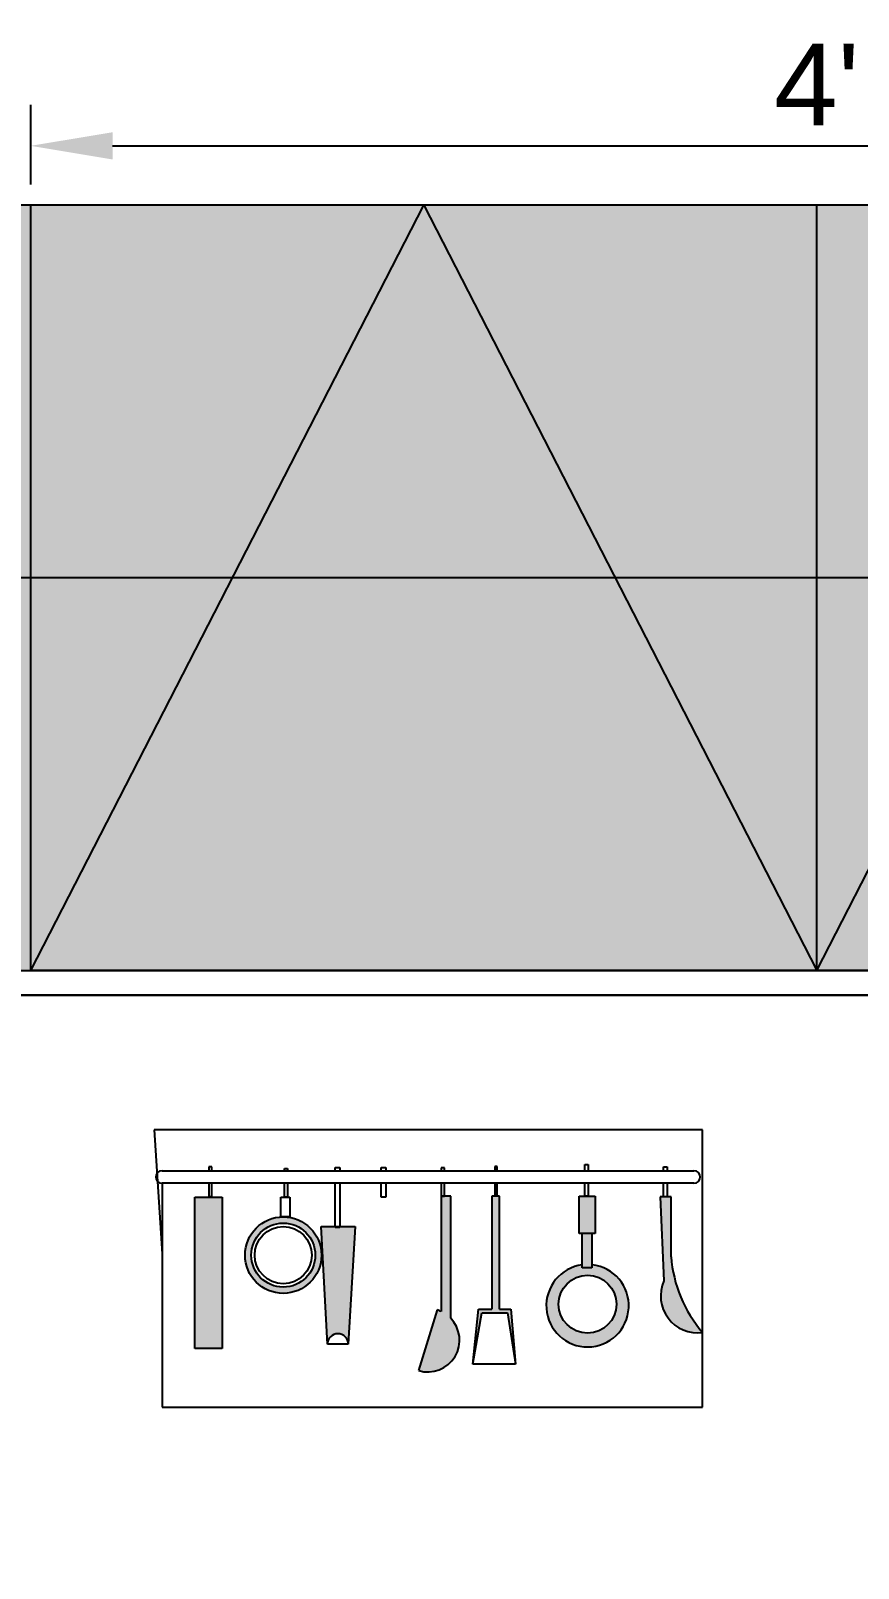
# Model space of a CAD drawing. Header units: millimetres. Extents: x 857 to 2168, y 576 to 1198.
# Drawn here: x 960.61 to 985.88, y 624.84 to 671.8 of the extents above; entities that cross this region are included whole.
import ezdxf

# ---------------------------------------------------------------- set-up
doc = ezdxf.new("R2010")
doc.units = ezdxf.units.MM
doc.header["$XCLIPFRAME"] = 2
doc.layers.add('WAL', color=7, linetype='Continuous', lineweight=30)
doc.styles.get("Standard").update_dxf_attribs({"font": 'arial.ttf'})
doc.dimstyles.new('ISO-25', dxfattribs={"dimtxt": 2.5, "dimasz": 2.5, "dimexe": 1.25, "dimexo": 0.625, "dimtad": 1, "dimdec": 0, "dimlunit": 4, "dimtxsty": 'Standard', "dimcen": 2.5, "dimadec": 0, "dimazin": 0, "dimtfac": 1, "dimtdec": 0, "dimtmove": 0, "dimatfit": 3, "dimfxl": 1, "dimarcsym": 0})
picture_1 = doc.add_image_def('image1.jpg', size_in_pixel=(999, 1000))

# ---------------------------------------------------------------- blocks, each defined once
blk = doc.blocks.new('*D83')
at = {"color": 0, "lineweight": -2, "transparency": 16777216}
for p, q in [((960.613, 667.106), (960.613, 669.539)), ((1008.613, 667.106), (1008.613, 669.539)), ((963.113, 668.289), (1006.113, 668.289))]:
    blk.add_line(p, q, dxfattribs=at)
at = {"color": 0, "transparency": 16777216}
for points in [[(963.113, 668.705), (963.113, 667.872), (960.613, 668.289)], [(1006.113, 668.705), (1006.113, 667.872), (1008.613, 668.289)]]:
    blk.add_solid(points, dxfattribs=at)
at = {"layer": 'Defpoints', "color": 0, "transparency": 16777216}
for p in [(1008.613, 668.289), (960.613, 666.481), (1008.613, 666.481)]:
    blk.add_point(p, dxfattribs=at)
at = {"color": 0, "lineweight": -2, "transparency": 16777216, "insert": (984.613, 670.164), "char_height": 2.5, "attachment_point": 5}
blk.add_mtext("4'", dxfattribs=at)

msp = doc.modelspace()

# ---------------------------------------------------------------- hatches: boundary and pattern name
at = {"lineweight": -2, "true_color": 0x750066}
h = msp.add_hatch(color=226, dxfattribs=at)
h.dxf.hatch_style = 1
h.paths.add_polyline_path([(990.474, 622.026), (966.478, 622.026), (966.478, 592.854), (990.474, 592.854)])
h.paths.add_polyline_path([(987.159, 606.956), (987.159, 613.556, -0.795158), (988.159, 613.556), (988.159, 607.084, -1)], flags=16)
h.paths.add_polyline_path([(1013.142, 622.026), (990.474, 622.026), (990.474, 592.854), (1013.146, 592.854)])
h.paths.add_polyline_path([(993.537, 606.956), (993.537, 613.556, -0.795158), (994.537, 613.556), (994.537, 606.956, -0.880466)], flags=16)
h.paths.add_polyline_path([(1038.004, 622.026), (1013.142, 622.026), (1013.144, 609.106), (1038.004, 609.116)])
h.paths.add_polyline_path([(1022.329, 616.083), (1028.929, 616.083, -0.880466), (1028.929, 615.083), (1022.329, 615.083, -0.795158)], flags=16)
h.paths.add_polyline_path([(1038.004, 609.116), (1013.144, 609.106), (1013.146, 592.854), (1038.004, 592.854)])
h.paths.add_polyline_path([(1022.329, 604.233), (1028.929, 604.233, -0.880466), (1028.929, 603.233), (1022.329, 603.233, -0.795158)], flags=16)
h.paths.add_polyline_path([(1058.625, 622.026), (1038.004, 622.026), (1038.004, 609.116), (1038.004, 592.854), (1058.625, 592.854)])
h.paths.add_polyline_path([(1040.578, 606.956), (1040.578, 613.556, -0.795158), (1041.578, 613.556), (1041.578, 606.956, -0.880466)], flags=16)
h.paths.add_polyline_path([(966.478, 622.026), (954.497, 607.41), (966.467, 592.854), (966.478, 592.854)])
h.paths.add_polyline_path([(966.478, 622.026), (942.478, 622.026), (954.497, 607.41)])
h.paths.add_polyline_path([(942.478, 622.026), (942.478, 592.854), (942.564, 592.854), (954.497, 607.41)])
h.paths.add_polyline_path([(954.497, 607.41), (942.564, 592.854), (966.467, 592.854)])
h.paths.add_polyline_path([(960.613, 666.481), (942.478, 666.481), (942.478, 655.102), (960.613, 655.102)])
h.paths.add_polyline_path([(960.613, 655.102), (942.478, 655.102), (942.478, 643.102), (960.613, 643.102)])
h.paths.add_polyline_path([(972.613, 666.481), (960.613, 666.481), (960.613, 655.102), (966.772, 655.102)])
h.paths.add_polyline_path([(966.772, 655.102), (960.613, 655.102), (960.613, 643.102)], flags=17)
h.paths.add_polyline_path([(978.454, 655.102), (966.772, 655.102), (960.613, 643.102), (984.613, 643.102)])
h.paths.add_polyline_path([(972.613, 666.481), (966.772, 655.102), (978.454, 655.102)])
h.paths.add_polyline_path([(984.613, 666.481), (972.613, 666.481), (978.454, 655.102), (984.613, 655.102)])
h.paths.add_polyline_path([(984.613, 655.102), (978.454, 655.102), (984.613, 643.102)], flags=17)
h.paths.add_polyline_path([(996.613, 666.481), (984.613, 666.481), (984.613, 655.102), (990.772, 655.102)])
h.paths.add_polyline_path([(990.772, 655.102), (984.613, 655.102), (984.613, 643.102)], flags=17)
h.paths.add_polyline_path([(1002.454, 655.102), (990.772, 655.102), (984.613, 643.102), (1008.613, 643.102)])
h.paths.add_polyline_path([(996.613, 666.481), (990.772, 655.102), (1002.454, 655.102)])
h.paths.add_polyline_path([(1008.613, 666.481), (996.613, 666.481), (1002.454, 655.102), (1008.613, 655.102)])
h.paths.add_polyline_path([(1008.613, 655.102), (1002.454, 655.102), (1008.613, 643.102)], flags=17)
h.paths.add_polyline_path([(1049.183, 666.481), (1038.072, 666.481), (1038.072, 655.102), (1043.775, 655.102)])
h.paths.add_polyline_path([(1043.775, 655.102), (1038.072, 655.102), (1038.072, 643.102)], flags=17)
h.paths.add_polyline_path([(1054.636, 655.102), (1043.775, 655.102), (1038.072, 643.102), (1060.386, 643.102)])
h.paths.add_polyline_path([(1049.183, 666.481), (1043.775, 655.102), (1054.636, 655.102)])
h.paths.add_polyline_path([(1060.741, 666.481), (1049.183, 666.481), (1054.636, 655.102), (1060.745, 655.102)])
h.paths.add_polyline_path([(1060.745, 655.102), (1054.636, 655.102), (1060.386, 643.102), (1060.749, 643.842)])
h.paths.add_polyline_path([(1066.289, 655.102), (1060.745, 655.102), (1060.749, 643.842)])
h.paths.add_polyline_path([(1077.149, 655.102), (1066.289, 655.102), (1060.749, 643.842), (1060.75, 643.102), (1082.699, 643.102)])
h.paths.add_polyline_path([(1071.886, 666.481), (1060.741, 666.481), (1060.745, 655.102), (1066.289, 655.102)])
h.paths.add_polyline_path([(1071.886, 666.481), (1066.289, 655.102), (1077.149, 655.102)])
h.paths.add_polyline_path([(1082.699, 666.481), (1071.886, 666.481), (1077.149, 655.102), (1082.699, 655.102)])
h.paths.add_polyline_path([(1082.699, 655.102), (1077.149, 655.102), (1082.699, 643.102)], flags=17)
at = {"lineweight": -2, "true_color": 0x000000}
h = msp.add_hatch(color=18, dxfattribs=at)
h.dxf.hatch_style = 1
h.paths.add_polyline_path([(974.923, 636.202), (974.693, 636.202), (974.693, 632.759), (974.28, 632.759), (974.111, 631.076), (974.387, 632.64), (975.166, 632.64), (975.413, 631.076), (975.275, 632.759), (974.923, 632.759)])
h.paths.add_polyline_path([(973.438, 636.204), (973.144, 636.204), (973.144, 632.684, 0.034267), (973.021, 632.732), (972.457, 630.879, 0.77938), (973.426, 632.488), (973.438, 632.488)])
h.paths.add_polyline_path([(970.521, 635.277), (970.053, 635.277), (970.053, 635.253), (969.91, 635.253), (969.91, 635.277), (969.477, 635.277), (969.671, 631.686, -1), (970.309, 631.686)])
h.paths.add_polyline_path([(968.401, 635.572), (968.244, 635.572, 0.394676), (967.155, 634.406, 1), (969.491, 634.406, 0.394676)])
h.paths.add_polyline_path([(969.3, 634.406, -1), (967.346, 634.406, -1)], flags=16)
h.paths.add_polyline_path([(969.195, 634.406, -1), (967.45, 634.406, -1)], flags=0)
h.paths.add_polyline_path([(966.454, 636.173), (965.62, 636.173), (965.62, 631.552), (966.454, 631.552)])
h.paths.add_polyline_path([(977.747, 634.111), (977.747, 634.02), (977.452, 634.02), (977.452, 634.108, 16.996245)])
h.paths.add_polyline_path([(978.495, 632.907, -1), (976.732, 632.907, -1)], flags=16)
h.paths.add_polyline_path([(977.747, 635.062), (977.452, 635.062), (977.452, 634.02), (977.747, 634.02)])
h.paths.add_polyline_path([(977.846, 636.203), (977.354, 636.203), (977.354, 635.062), (977.846, 635.062)])
h.paths.add_polyline_path([(980.164, 636.183), (979.833, 636.183), (979.943, 633.619, 0.586445), (981.124, 632.045, -0.159076), (980.164, 634.358)])
h = msp.add_hatch(color=18, dxfattribs=at)
h.dxf.hatch_style = 1
h.paths.add_polyline_path([(974.923, 636.202), (974.693, 636.202), (974.693, 632.759), (974.28, 632.759), (974.111, 631.076), (974.387, 632.64), (975.166, 632.64), (975.413, 631.076), (975.275, 632.759), (974.923, 632.759)])
h.paths.add_polyline_path([(973.438, 636.204), (973.144, 636.204), (973.144, 632.684, 0.034267), (973.021, 632.732), (972.457, 630.879, 0.77938), (973.426, 632.488), (973.438, 632.488)])
h.paths.add_polyline_path([(970.521, 635.277), (970.053, 635.277), (970.053, 635.253), (969.91, 635.253), (969.91, 635.277), (969.477, 635.277), (969.671, 631.686, -1), (970.309, 631.686)])
h.paths.add_polyline_path([(968.401, 635.572), (968.244, 635.572, 0.394676), (967.155, 634.406, 1), (969.491, 634.406, 0.394676)])
h.paths.add_polyline_path([(969.3, 634.406, -1), (967.346, 634.406, -1)], flags=16)
h.paths.add_polyline_path([(969.195, 634.406, -1), (967.45, 634.406, -1)], flags=0)
h.paths.add_polyline_path([(966.454, 636.173), (965.62, 636.173), (965.62, 631.552), (966.454, 631.552)])
h.paths.add_polyline_path([(977.747, 634.111), (977.747, 634.02), (977.452, 634.02), (977.452, 634.108, 16.996245)])
h.paths.add_polyline_path([(978.495, 632.907, -1), (976.732, 632.907, -1)], flags=16)
h.paths.add_polyline_path([(977.747, 635.062), (977.452, 635.062), (977.452, 634.02), (977.747, 634.02)])
h.paths.add_polyline_path([(977.846, 636.203), (977.354, 636.203), (977.354, 635.062), (977.846, 635.062)])
h.paths.add_polyline_path([(980.164, 636.183), (979.833, 636.183), (979.943, 633.619, 0.586445), (981.124, 632.045, -0.159076), (980.164, 634.358)])

# ---------------------------------------------------------------- linework, layer by layer
at = {"lineweight": -2}
for p, q in [((960.613, 643.102), (972.613, 666.481)), ((972.613, 666.481), (984.613, 643.102)), ((984.613, 643.102), (996.613, 666.481))]:
    msp.add_line(p, q, dxfattribs=at)
msp.add_lwpolyline([(942.478, 642.346), (1058.625, 642.346), (1058.625, 623.526), (942.478, 623.526)], close=True, dxfattribs=at)
at = {"layer": 'WAL', "lineweight": -2}
for p, q in [((1082.699, 666.481), (942.478, 666.481)), ((942.478, 643.102), (1008.613, 643.102)), ((984.613, 643.102), (960.613, 643.102)), ((1008.613, 643.102), (984.613, 643.102)), ((942.478, 642.346), (1008.613, 642.346)), ((981.124, 638.231), (964.381, 638.231)), ((964.381, 638.231), (964.625, 634.442)), ((981.124, 638.231), (964.381, 638.231)), ((964.381, 638.231), (964.625, 634.442)), ((981.124, 629.758), (981.124, 638.231)), ((981.124, 629.758), (981.124, 638.231)), ((964.625, 636.982), (980.86, 636.982)), ((964.625, 636.982), (980.86, 636.982)), ((966.049, 637.102), (966.049, 636.982)), ((966.144, 637.102), (966.049, 637.102)), ((966.049, 637.102), (966.049, 636.982)), ((966.144, 637.102), (966.049, 637.102)), ((966.144, 636.982), (966.144, 637.102)), ((966.144, 636.982), (966.144, 637.102)), ((968.361, 637.054), (968.456, 637.054)), ((968.361, 636.982), (968.361, 637.054)), ((968.361, 637.054), (968.456, 637.054)), ((968.361, 636.982), (968.361, 637.054)), ((968.456, 637.054), (968.456, 636.982)), ((968.456, 637.054), (968.456, 636.982)), ((969.91, 637.078), (970.053, 637.078)), ((969.91, 636.982), (969.91, 637.078)), ((969.91, 637.078), (970.053, 637.078)), ((969.91, 636.982), (969.91, 637.078)), ((970.053, 637.078), (970.053, 636.982)), ((970.053, 637.078), (970.053, 636.982)), ((971.316, 637.078), (971.459, 637.078)), ((971.316, 636.982), (971.316, 637.078)), ((971.316, 637.078), (971.459, 637.078)), ((971.316, 636.982), (971.316, 637.078)), ((971.459, 637.078), (971.459, 636.982)), ((971.459, 637.078), (971.459, 636.982)), ((973.242, 637.073), (973.144, 637.073)), ((973.144, 637.073), (973.144, 636.975)), ((973.242, 637.073), (973.144, 637.073)), ((973.144, 637.073), (973.144, 636.975)), ((973.242, 636.975), (973.242, 637.073)), ((973.242, 636.975), (973.242, 637.073)), ((974.784, 637.113), (974.784, 636.975)), ((974.854, 637.113), (974.784, 637.113)), ((974.784, 637.113), (974.784, 636.975)), ((974.854, 637.113), (974.784, 637.113)), ((974.854, 636.975), (974.854, 637.113)), ((974.854, 636.975), (974.854, 637.113)), ((977.531, 637.176), (977.629, 637.176)), ((977.531, 636.975), (977.531, 637.176)), ((977.531, 637.176), (977.629, 637.176)), ((977.531, 636.975), (977.531, 637.176)), ((977.629, 637.176), (977.629, 636.975)), ((977.629, 637.176), (977.629, 636.975)), ((979.932, 637.098), (980.05, 637.098)), ((979.932, 636.975), (979.932, 637.098)), ((979.932, 637.098), (980.05, 637.098)), ((979.932, 636.975), (979.932, 637.098)), ((980.05, 637.098), (980.05, 636.975)), ((980.05, 637.098), (980.05, 636.975)), ((980.86, 636.603), (964.625, 636.603)), ((964.625, 636.603), (964.625, 629.758)), ((980.86, 636.603), (964.625, 636.603)), ((964.625, 636.603), (964.625, 629.758)), ((966.049, 636.603), (966.049, 636.197)), ((966.049, 636.603), (966.049, 636.197)), ((966.144, 636.197), (966.144, 636.603)), ((966.144, 636.197), (966.144, 636.603)), ((968.361, 636.173), (968.361, 636.603)), ((968.361, 636.173), (968.361, 636.603)), ((968.456, 636.603), (968.456, 636.173)), ((968.456, 636.603), (968.456, 636.173)), ((969.91, 635.253), (969.91, 636.603)), ((969.91, 635.253), (969.91, 636.603)), ((970.053, 636.603), (970.053, 635.253)), ((970.053, 636.603), (970.053, 635.253)), ((971.316, 636.173), (971.316, 636.603)), ((971.316, 636.173), (971.316, 636.603)), ((971.459, 636.603), (971.459, 636.173)), ((971.459, 636.603), (971.459, 636.173)), ((973.144, 636.595), (973.144, 636.204)), ((973.144, 636.595), (973.144, 636.204)), ((973.242, 636.204), (973.242, 636.595)), ((973.242, 636.204), (973.242, 636.595)), ((974.784, 636.595), (974.784, 636.224)), ((974.784, 636.595), (974.784, 636.224)), ((974.854, 636.224), (974.854, 636.595)), ((974.854, 636.224), (974.854, 636.595)), ((977.531, 636.203), (977.531, 636.595)), ((977.531, 636.203), (977.531, 636.595)), ((977.629, 636.595), (977.629, 636.203)), ((977.629, 636.595), (977.629, 636.203)), ((979.932, 636.183), (979.932, 636.595)), ((979.932, 636.183), (979.932, 636.595)), ((980.05, 636.595), (980.05, 636.183)), ((980.05, 636.595), (980.05, 636.183)), ((981.056, 636.787), (981.056, 636.798)), ((981.056, 636.787), (981.056, 636.798)), ((965.62, 636.173), (966.454, 636.173)), ((965.62, 631.552), (965.62, 636.173)), ((965.62, 636.173), (966.454, 636.173)), ((965.62, 631.552), (965.62, 636.173)), ((966.049, 636.197), (966.144, 636.197)), ((966.049, 636.197), (966.144, 636.197)), ((966.454, 636.173), (966.454, 631.552)), ((966.454, 636.173), (966.454, 631.552)), ((968.244, 636.173), (968.527, 636.173)), ((968.244, 635.572), (968.244, 636.173)), ((968.244, 636.173), (968.527, 636.173)), ((968.244, 635.572), (968.244, 636.173)), ((968.456, 636.173), (968.361, 636.173)), ((968.456, 636.173), (968.361, 636.173)), ((968.527, 636.173), (968.527, 635.572)), ((968.527, 636.173), (968.527, 635.572)), ((971.459, 636.173), (971.316, 636.173)), ((971.459, 636.173), (971.316, 636.173)), ((973.144, 636.204), (973.242, 636.204)), ((973.144, 636.204), (973.144, 632.684)), ((973.438, 636.204), (973.144, 636.204)), ((973.144, 636.204), (973.242, 636.204)), ((973.144, 636.204), (973.144, 632.684)), ((973.438, 636.204), (973.144, 636.204)), ((973.438, 632.488), (973.438, 636.204)), ((973.438, 632.488), (973.438, 636.204)), ((974.923, 636.202), (974.693, 636.202)), ((974.693, 636.202), (974.693, 632.759)), ((974.923, 636.202), (974.693, 636.202)), ((974.693, 636.202), (974.693, 632.759)), ((974.784, 636.224), (974.854, 636.224)), ((974.784, 636.224), (974.854, 636.224)), ((974.923, 632.759), (974.923, 636.202)), ((974.923, 632.759), (974.923, 636.202)), ((977.354, 636.203), (977.846, 636.203)), ((977.354, 635.062), (977.354, 636.203)), ((977.354, 636.203), (977.846, 636.203)), ((977.354, 635.062), (977.354, 636.203)), ((977.629, 636.203), (977.531, 636.203)), ((977.629, 636.203), (977.531, 636.203)), ((977.846, 636.203), (977.846, 635.062)), ((977.846, 636.203), (977.846, 635.062)), ((979.833, 636.183), (979.943, 633.619)), ((980.164, 636.183), (979.833, 636.183)), ((979.833, 636.183), (979.943, 633.619)), ((980.164, 636.183), (979.833, 636.183)), ((980.05, 636.183), (979.932, 636.183)), ((980.05, 636.183), (979.932, 636.183)), ((980.164, 634.358), (980.164, 636.183)), ((980.164, 634.358), (980.164, 636.183)), ((968.527, 635.572), (968.244, 635.572)), ((968.527, 635.572), (968.244, 635.572)), ((969.477, 635.277), (970.521, 635.277)), ((969.671, 631.686), (969.477, 635.277)), ((969.477, 635.277), (970.521, 635.277)), ((969.671, 631.686), (969.477, 635.277)), ((970.053, 635.253), (969.91, 635.253)), ((970.053, 635.253), (969.91, 635.253)), ((970.521, 635.277), (970.309, 631.686)), ((970.521, 635.277), (970.309, 631.686)), ((977.846, 635.062), (977.354, 635.062)), ((977.846, 635.062), (977.354, 635.062)), ((977.452, 634.02), (977.452, 635.062)), ((977.452, 634.02), (977.452, 635.062)), ((977.747, 635.062), (977.747, 634.02)), ((977.747, 635.062), (977.747, 634.02)), ((977.747, 634.02), (977.452, 634.02)), ((977.747, 634.02), (977.452, 634.02)), ((973.021, 632.732), (972.457, 630.879)), ((973.021, 632.732), (972.457, 630.879)), ((974.111, 631.076), (974.28, 632.759)), ((974.111, 631.076), (974.28, 632.759)), ((974.111, 631.076), (974.387, 632.64)), ((974.111, 631.076), (974.387, 632.64)), ((974.28, 632.759), (974.693, 632.759)), ((974.28, 632.759), (974.693, 632.759)), ((974.387, 632.64), (975.166, 632.64)), ((974.387, 632.64), (975.166, 632.64)), ((974.923, 632.759), (975.275, 632.759)), ((974.923, 632.759), (975.275, 632.759)), ((975.166, 632.64), (975.413, 631.076)), ((975.166, 632.64), (975.413, 631.076)), ((975.275, 632.759), (975.413, 631.076)), ((975.275, 632.759), (975.413, 631.076)), ((973.426, 632.488), (973.438, 632.488)), ((973.426, 632.488), (973.438, 632.488)), ((970.309, 631.686), (969.671, 631.686)), ((970.309, 631.686), (969.671, 631.686)), ((966.454, 631.552), (965.62, 631.552)), ((966.454, 631.552), (965.62, 631.552)), ((975.413, 631.076), (974.111, 631.076)), ((975.413, 631.076), (974.111, 631.076)), ((975.413, 631.076), (974.111, 631.076)), ((975.413, 631.076), (974.111, 631.076)), ((964.625, 629.758), (981.124, 629.758)), ((964.625, 629.758), (981.124, 629.758))]:
    msp.add_line(p, q, dxfattribs=at)
at = {"layer": 'WAL', "color": 7, "lineweight": -2, "true_color": 0xffffff}
for p, q in [((960.613, 643.102), (960.613, 666.481)), ((984.613, 643.102), (984.613, 666.481)), ((942.478, 655.102), (1008.613, 655.102))]:
    msp.add_line(p, q, dxfattribs=at)
at = {"layer": 'WAL', "lineweight": -2}
for centre, radius in [((968.323, 634.406), 1.168), ((968.323, 634.406), 1.168), ((968.323, 634.406), 0.977), ((968.323, 634.406), 0.977), ((968.323, 634.406), 0.872), ((968.323, 634.406), 0.872), ((977.614, 632.907), 0.882), ((977.614, 632.907), 0.882)]:
    msp.add_circle(centre, radius, dxfattribs=at)
for centre, radius, start, end in [((964.625, 636.787), 0.196, 90, 180), ((964.625, 636.787), 0.196, 90, 180), ((980.86, 636.787), 0.196, 0, 90), ((980.86, 636.787), 0.196, 0, 90), ((964.625, 636.798), 0.196, 180, 270), ((964.625, 636.798), 0.196, 180, 270), ((980.86, 636.798), 0.196, 270, 0), ((980.86, 636.798), 0.196, 270, 0), ((977.614, 632.86), 1.259, 97.3658, 83.5366), ((977.614, 632.86), 1.259, 97.3658, 83.5366), ((984.187, 634.673), 4.035, 184.4719, 220.6266), ((984.187, 634.673), 4.035, 184.4719, 220.6266), ((980.974, 633.162), 1.127, 156.1083, 277.6654), ((980.974, 633.162), 1.127, 156.1083, 277.6654), ((972.739, 631.805), 0.968, 65.2444, 73.0948), ((972.739, 631.805), 0.968, 65.2444, 73.0948), ((972.739, 631.805), 0.968, 253.0948, 44.8234), ((972.739, 631.805), 0.968, 253.0948, 44.8234), ((969.99, 631.686), 0.319, 0, 180), ((969.99, 631.686), 0.319, 0, 180)]:
    msp.add_arc(centre, radius, start, end, dxfattribs=at)

# ---------------------------------------------------------------- dimensions: what is measured, and where the dimension line sits
at = {"color": 242, "lineweight": -2, "true_color": 0xcd2027}
dim = msp.add_linear_dim(base=(1008.613, 668.289), p1=(960.613, 666.481), p2=(1008.613, 666.481), dimstyle='ISO-25', dxfattribs=at)
dim.commit()
dim.dimension.update_dxf_attribs({"geometry": '*D83', "text_midpoint": (984.613, 670.164)})

# ---------------------------------------------------------------- pictures from other files: only their frames are drawn
at = {"lineweight": -2}
image = msp.add_image(picture_1, insert=(942.478, 623.526), size_in_units=(1632.559, 1634.193), dxfattribs=at)
image.set_boundary_path([(70.573, 987.9833), (-0.5, 987.9833), (-0.5, 999.5), (70.573, 999.5), (70.573, 987.9833)])

doc.saveas('drawing.dxf')
